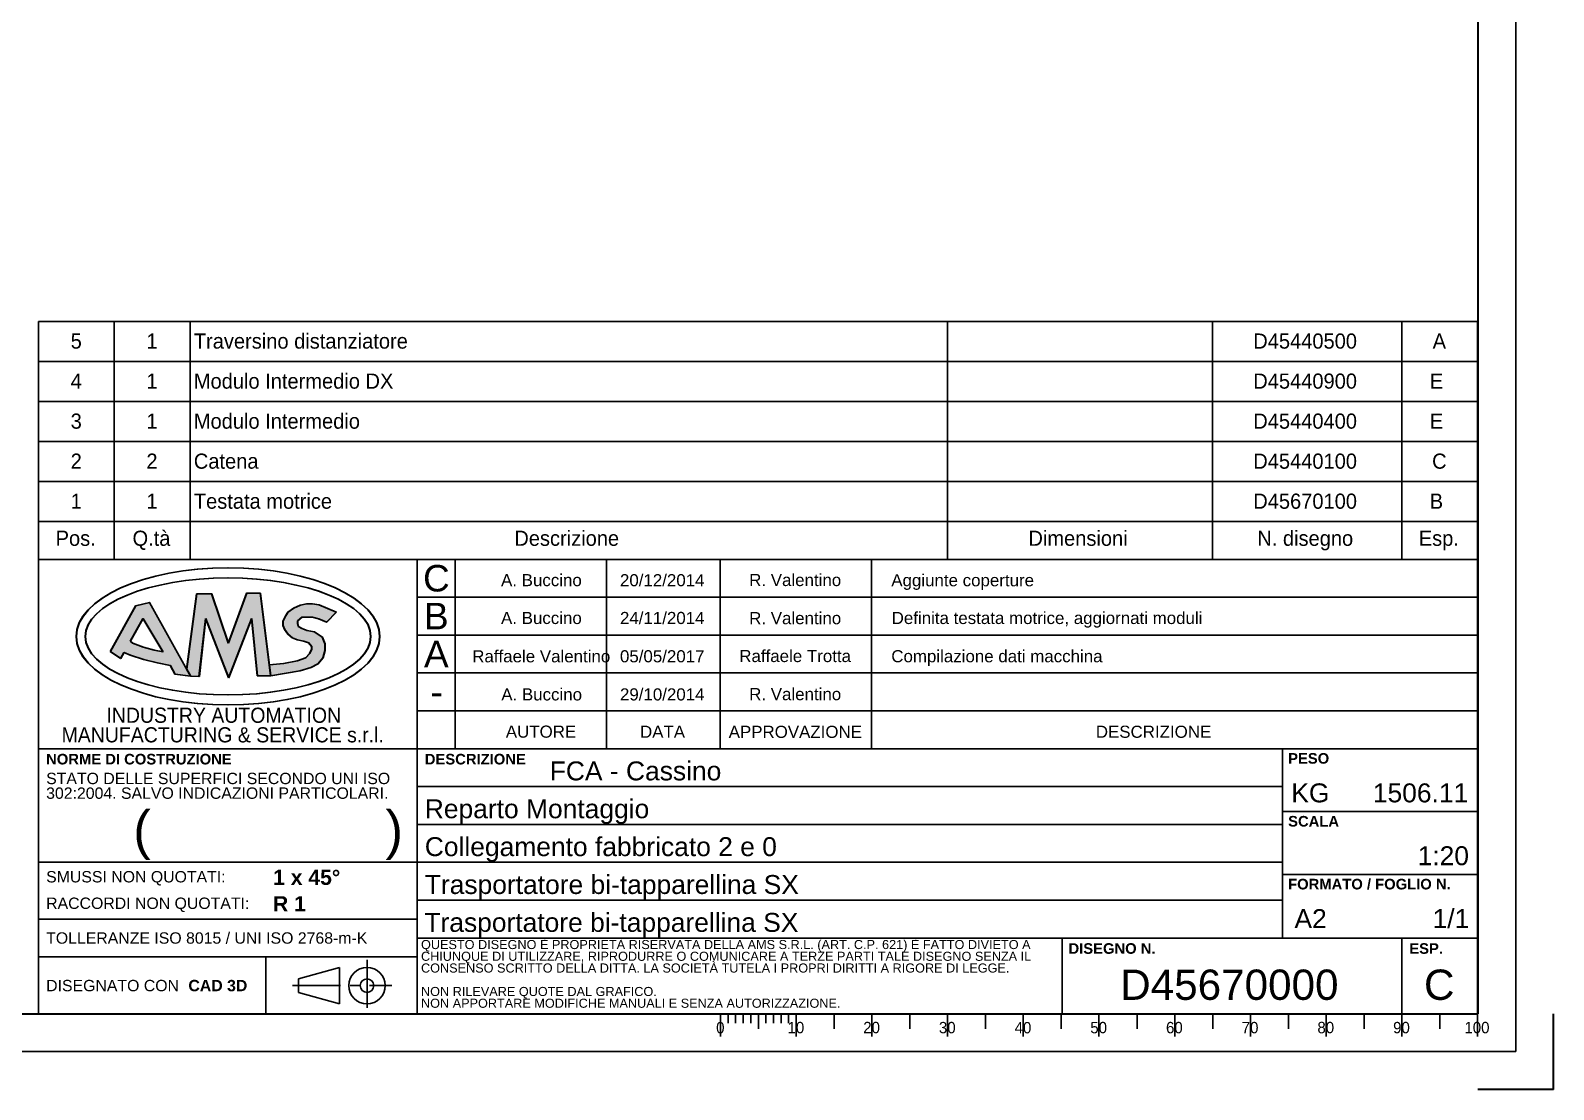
# Model space of a CAD drawing. Header units: millimetres. Extents: x 0 to 11880, y 0 to 8400.
# Drawn here: x 7858 to 11880, y 0 to 2797 of the extents above; entities that cross this region are included whole.
import ezdxf

# ---------------------------------------------------------------- set-up
doc = ezdxf.new("R2010")
doc.units = ezdxf.units.MM
doc.header["$LTSCALE"] = 20
doc.linetypes.add('CENTER', pattern=[10.16, 6.35, -1.27, 1.27, -1.27])
for name, color, linetype in [('ANNOTAZIONI', 7, 'Continuous'), ('LOGO', 150, 'Continuous'), ('SQUADRATURA', 7, 'Continuous'), ('TESTI_CARTIGLIO', 7, 'Continuous')]:
    doc.layers.add(name, color=color, linetype=linetype)
doc.styles.add('SLDTEXTSTYLE0', font='arial.ttf', dxfattribs={"width": 0.948})
doc.styles.add('SLDTEXTSTYLE4', font='GOTHIC.TTF', dxfattribs={"width": 0.961053})
doc.styles.add('SLDTEXTSTYLE5', font='arial.ttf', dxfattribs={"width": 0.997895})
doc.styles.add('SLDTEXTSTYLE6', font='arialbd.ttf', dxfattribs={"width": 0.997895})

# ---------------------------------------------------------------- blocks, each defined once
blk = doc.blocks.new('SW_NOTE_1')
at = {"layer": 'TESTI_CARTIGLIO', "color": 0, "char_height": 40, "attachment_point": 2, "style": 'SLDTEXTSTYLE4'}
for s, insert in [('INDUSTRY AUTOMATION', (313.8, 51.1)), ('MANUFACTURING & SERVICE s.r.l.', (311, -0.6))]:
    blk.add_mtext(s, dxfattribs=dict(at, insert=insert))
blk = doc.blocks.new('SW_NOTE_2')
at = {"layer": 'TESTI_CARTIGLIO', "color": 0, "char_height": 24, "attachment_point": 1, "style": 'SLDTEXTSTYLE5'}
for s, insert in [('QUESTO DISEGNO È PROPRIETÀ RISERVATA DELLA AMS S.R.L. (ART. C.P. 621) È FATTO DIVIETO A ', (0, 30.9)), ('CHIUNQUE DI UTILIZZARE, RIPRODURRE O COMUNICARE A TERZE PARTI TALE DISEGNO SENZA IL ', (0, -0.1)), ('CONSENSO SCRITTO DELLA DITTA. LA SOCIETÀ TUTELA I PROPRI DIRITTI A RIGORE DI LEGGE.', (0, -31.1)), ('NON RILEVARE QUOTE DAL GRAFICO.', (0, -93.1)), ('NON APPORTARE MODIFICHE MANUALI E SENZA AUTORIZZAZIONE.', (0, -124.1))]:
    blk.add_mtext(s, dxfattribs=dict(at, insert=insert))
blk = doc.blocks.new('SW_NOTE_3')
at = {"layer": 'TESTI_CARTIGLIO', "color": 0, "char_height": 30, "attachment_point": 1, "style": 'SLDTEXTSTYLE5'}
for s, insert in [('302:2004. SALVO INDICAZIONI PARTICOLARI.', (0, -0.1)), ('STATO DELLE SUPERFICI SECONDO UNI ISO ', (0, 38.7))]:
    blk.add_mtext(s, dxfattribs=dict(at, insert=insert))
blk = doc.blocks.new('SW_NOTE_4')
at = {"layer": 'TESTI_CARTIGLIO', "color": 0, "char_height": 30, "attachment_point": 1}
for s, insert, style in [('DISEGNATO CON ', (0, 38.7), 'SLDTEXTSTYLE5'), ('CAD 3D', (375.6, 38.7), 'SLDTEXTSTYLE6')]:
    blk.add_mtext(s, dxfattribs=dict(at, insert=insert, style=style))
blk = doc.blocks.new('SW_TABLEANNOTATION_0')
at = {"layer": 'ANNOTAZIONI', "color": 0}
for p, q in [((0, 0), (0, -628.5)), ((3800, 0), (0, 0)), ((3800, -628.5), (3800, 0)), ((200, 0), (200, -528.5)), ((400, 0), (400, -528.5)), ((2400, 0), (2400, -528.5)), ((3100, 0), (3100, -528.5)), ((3600, 0), (3600, -528.5)), ((0, -105.7), (3800, -105.7)), ((0, -211.4), (3800, -211.4)), ((0, -317.1), (3800, -317.1)), ((0, -422.8), (3800, -422.8)), ((0, -528.5), (3800, -528.5)), ((200, -528.5), (200, -628.5)), ((400, -528.5), (400, -628.5)), ((2400, -528.5), (2400, -628.5)), ((3100, -528.5), (3100, -628.5)), ((3600, -528.5), (3600, -628.5)), ((0, -628.5), (3800, -628.5))]:
    blk.add_line(p, q, dxfattribs=at)
at = {"layer": 'ANNOTAZIONI', "color": 0, "char_height": 40, "attachment_point": 1, "style": 'SLDTEXTSTYLE0'}
for s, insert in [('5', (84.7, -32.1)), ('1', (284.7, -32.1)), ('Traversino distanziatore', (410, -32.1)), ('D45440500', (3207.9, -32.1)), ('A', (3681.7, -32.1)), ('4', (84.7, -137.8)), ('1', (284.7, -137.8)), ('Modulo Intermedio DX', (410, -137.8)), ('D45440900', (3207.9, -137.8)), ('E ', (3674, -137.8)), ('3', (84.7, -243.5)), ('1', (284.7, -243.5)), ('Modulo Intermedio', (410, -243.5)), ('D45440400', (3207.9, -243.5)), ('E ', (3674, -243.5)), ('2', (84.7, -349.2)), ('2', (284.7, -349.2)), ('Catena', (410, -349.2)), ('D45440100', (3207.9, -349.2)), ('C', (3680.2, -349.2)), ('1', (84.7, -454.9)), ('1', (284.7, -454.9)), ('Testata motrice', (410, -454.9)), ('D45670100', (3207.9, -454.9)), ('B ', (3674, -454.9)), ('Pos.', (45, -552.8)), ('Q.tà', (248.1, -552.8)), ('Descrizione', (1256.4, -552.8)), ('Dimensioni', (2614.1, -552.8)), ('N. disegno', (3218.6, -552.8)), ('Esp.', (3645, -552.8))]:
    blk.add_mtext(s, dxfattribs=dict(at, insert=insert))

msp = doc.modelspace()

# ---------------------------------------------------------------- hatches: boundary and pattern name
at = {"layer": 'LOGO', "true_color": 0x0093ff}
for points in [[(8302.7, 1090.63), (8279.87, 1091.93), (8269.71, 1110.26), (8296.17, 1308.98), (8335.96, 1308.98), (8379.65, 1178.62), (8428.56, 1310.29), (8464.43, 1310.29), (8491.82, 1092.58), (8455.95, 1092.58), (8441.61, 1243.8), (8380.3, 1086.71), (8319.65, 1243.8)], [(8568.78, 1105.62), (8491.82, 1092.58), (8488.14, 1121.86), (8525.74, 1125.17), (8561.61, 1131.69), (8583.78, 1139.51), (8594.87, 1151.24), (8599.43, 1162.98), (8599.43, 1170.15), (8591.61, 1179.92), (8578.56, 1183.84), (8562.26, 1187.75), (8548.56, 1192.96), (8537.48, 1202.09), (8528.35, 1214.47), (8524.43, 1225.55), (8524.43, 1236.63), (8530.95, 1250.97), (8537.48, 1260.75), (8552.48, 1271.18), (8570.08, 1279), (8586.39, 1282.26), (8601.39, 1282.26), (8619, 1279.65), (8665.3, 1260.1), (8639.21, 1234.02), (8618.34, 1243.15), (8601.39, 1247.71), (8583.78, 1247.71), (8574, 1247.71), (8562.91, 1237.28), (8562.91, 1230.77), (8564.87, 1222.94), (8574.65, 1217.08), (8587.69, 1212.51), (8607.26, 1208.6), (8628.13, 1194.92), (8634.65, 1177.32), (8634.65, 1159.07), (8629.43, 1139.51), (8616.39, 1123.87), (8598.13, 1114.09)]]:
    msp.add_hatch(color=150, dxfattribs=at).paths.add_polyline_path(points, flags=0)
h = msp.add_hatch(color=150, dxfattribs=at)
h.paths.add_polyline_path([(8136.02, 1277.04), (8068.84, 1156.46), (8095.57, 1138.65), (8104.44, 1153.85), (8105.19, 1153.55), (8105.36, 1153.85), (8121.67, 1147.33), (8156.89, 1135.6), (8193.41, 1126.48), (8227.32, 1119.96), (8239.71, 1097.14), (8279.8, 1092.06), (8172.37, 1285.97)], flags=0)
h.paths.add_polyline_path([(8154, 1243.8), (8154.48, 1243), (8154.93, 1243.8), (8207.75, 1155.81), (8206.7, 1156.02), (8206.83, 1155.81), (8184, 1160.37), (8155.31, 1168.19), (8127.26, 1178.62), (8120.74, 1183.84)], flags=0)

# ---------------------------------------------------------------- linework, layer by layer
at = {"layer": 'LOGO'}
for p, q in [((8269.71, 1110.26), (8296.17, 1308.98)), ((8296.17, 1308.98), (8335.96, 1308.98)), ((8335.96, 1308.98), (8379.65, 1178.62)), ((8379.65, 1178.62), (8428.56, 1310.29)), ((8428.56, 1310.29), (8464.43, 1310.29)), ((8464.43, 1310.29), (8491.82, 1092.58)), ((8067.92, 1156.46), (8135.09, 1277.04)), ((8135.09, 1277.04), (8172.26, 1286.17)), ((8172.26, 1286.17), (8279.87, 1091.93)), ((8524.43, 1236.63), (8530.95, 1250.97)), ((8530.95, 1250.97), (8537.48, 1260.75)), ((8537.48, 1260.75), (8552.48, 1271.18)), ((8552.48, 1271.18), (8570.08, 1279)), ((8574, 1247.71), (8562.91, 1237.28)), ((8570.08, 1279), (8586.39, 1282.26)), ((8583.78, 1247.71), (8574, 1247.71)), ((8601.39, 1247.71), (8583.78, 1247.71)), ((8586.39, 1282.26), (8601.39, 1282.26)), ((8601.39, 1282.26), (8619, 1279.65)), ((8618.34, 1243.15), (8601.39, 1247.71)), ((8619, 1279.65), (8665.3, 1260.1)), ((8665.3, 1260.1), (8639.21, 1234.02)), ((8120.74, 1183.84), (8154, 1243.8)), ((8154, 1243.8), (8206.83, 1155.81)), ((8319.65, 1243.8), (8302.7, 1090.63)), ((8380.3, 1086.71), (8319.65, 1243.8)), ((8441.61, 1243.8), (8380.3, 1086.71)), ((8455.95, 1092.58), (8441.61, 1243.8)), ((8524.43, 1225.55), (8524.43, 1236.63)), ((8528.35, 1214.47), (8524.43, 1225.55)), ((8537.48, 1202.09), (8528.35, 1214.47)), ((8562.91, 1237.28), (8562.91, 1230.77)), ((8562.91, 1230.77), (8564.87, 1222.94)), ((8564.87, 1222.94), (8574.65, 1217.08)), ((8574.65, 1217.08), (8587.69, 1212.51)), ((8587.69, 1212.51), (8607.26, 1208.6)), ((8607.26, 1208.6), (8628.13, 1194.92)), ((8639.21, 1234.02), (8618.34, 1243.15)), ((8127.26, 1178.62), (8120.74, 1183.84)), ((8155.31, 1168.19), (8127.26, 1178.62)), ((8184, 1160.37), (8155.31, 1168.19)), ((8548.56, 1192.96), (8537.48, 1202.09)), ((8562.26, 1187.75), (8548.56, 1192.96)), ((8578.56, 1183.84), (8562.26, 1187.75)), ((8591.61, 1179.92), (8578.56, 1183.84)), ((8599.43, 1170.15), (8591.61, 1179.92)), ((8599.43, 1162.98), (8599.43, 1170.15)), ((8628.13, 1194.92), (8634.65, 1177.32)), ((8634.65, 1177.32), (8634.65, 1159.07)), ((8095.31, 1138.21), (8067.92, 1156.46)), ((8104.44, 1153.85), (8095.31, 1138.21)), ((8120.74, 1147.33), (8104.44, 1153.85)), ((8155.96, 1135.6), (8120.74, 1147.33)), ((8192.48, 1126.48), (8155.96, 1135.6)), ((8206.83, 1155.81), (8184, 1160.37)), ((8226.39, 1119.96), (8192.48, 1126.48)), ((8525.74, 1125.17), (8561.61, 1131.69)), ((8561.61, 1131.69), (8583.78, 1139.51)), ((8583.78, 1139.51), (8594.87, 1151.24)), ((8594.87, 1151.24), (8599.43, 1162.98)), ((8629.43, 1139.51), (8616.39, 1123.87)), ((8634.65, 1159.07), (8629.43, 1139.51)), ((8238.78, 1097.14), (8226.39, 1119.96)), ((8279.87, 1091.93), (8238.78, 1097.14)), ((8279.87, 1091.93), (8269.71, 1110.26)), ((8302.7, 1090.63), (8279.87, 1091.93)), ((8491.82, 1092.58), (8455.95, 1092.58)), ((8488.14, 1121.86), (8525.74, 1125.17)), ((8491.82, 1092.58), (8488.14, 1121.86)), ((8568.78, 1105.62), (8491.82, 1092.58)), ((8598.13, 1114.09), (8568.78, 1105.62)), ((8616.39, 1123.87), (8598.13, 1114.09))]:
    msp.add_line(p, q, dxfattribs=at)
at = {"layer": 'LOGO', "color": 142, "true_color": 0x00a9e1}
for p, q in [((8270.64, 1110.26), (8297.1, 1308.98)), ((8297.1, 1308.98), (8336.88, 1308.98)), ((8336.88, 1308.98), (8380.58, 1178.62)), ((8380.58, 1178.62), (8429.49, 1310.29)), ((8429.49, 1310.29), (8465.36, 1310.29)), ((8465.36, 1310.29), (8492.75, 1092.58)), ((8068.84, 1156.46), (8136.02, 1277.04)), ((8136.02, 1277.04), (8173.19, 1286.17)), ((8172.26, 1286.17), (8279.87, 1091.93)), ((8525.36, 1236.63), (8531.88, 1250.97)), ((8531.88, 1250.97), (8538.4, 1260.75)), ((8538.4, 1260.75), (8553.4, 1271.18)), ((8553.4, 1271.18), (8571.01, 1279)), ((8574.92, 1247.71), (8563.84, 1237.28)), ((8571.01, 1279), (8587.32, 1282.26)), ((8584.71, 1247.71), (8574.92, 1247.71)), ((8602.32, 1247.71), (8584.71, 1247.71)), ((8587.32, 1282.26), (8602.32, 1282.26)), ((8602.32, 1282.26), (8619.92, 1279.65)), ((8619.27, 1243.15), (8602.32, 1247.71)), ((8619.92, 1279.65), (8666.23, 1260.1)), ((8666.23, 1260.1), (8640.14, 1234.02)), ((8121.67, 1183.84), (8154.93, 1243.8)), ((8154.93, 1243.8), (8207.75, 1155.81)), ((8320.58, 1243.8), (8303.62, 1090.63)), ((8381.23, 1086.71), (8320.58, 1243.8)), ((8442.53, 1243.8), (8381.23, 1086.71)), ((8456.88, 1092.58), (8442.53, 1243.8)), ((8525.36, 1225.55), (8525.36, 1236.63)), ((8529.27, 1214.47), (8525.36, 1225.55)), ((8538.4, 1202.09), (8529.27, 1214.47)), ((8563.84, 1237.28), (8563.84, 1230.77)), ((8563.84, 1230.77), (8565.79, 1222.94)), ((8565.79, 1222.94), (8575.58, 1217.08)), ((8575.58, 1217.08), (8588.62, 1212.51)), ((8588.62, 1212.51), (8608.19, 1208.6)), ((8608.19, 1208.6), (8629.05, 1194.92)), ((8640.14, 1234.02), (8619.27, 1243.15)), ((8128.19, 1178.62), (8121.67, 1183.84)), ((8156.23, 1168.19), (8128.19, 1178.62)), ((8184.93, 1160.37), (8156.23, 1168.19)), ((8549.49, 1192.96), (8538.4, 1202.09)), ((8563.19, 1187.75), (8549.49, 1192.96)), ((8579.49, 1183.84), (8563.19, 1187.75)), ((8592.53, 1179.92), (8579.49, 1183.84)), ((8600.36, 1170.15), (8592.53, 1179.92)), ((8600.36, 1162.98), (8600.36, 1170.15)), ((8629.05, 1194.92), (8635.58, 1177.32)), ((8635.58, 1177.32), (8635.58, 1159.07)), ((8096.23, 1138.21), (8068.84, 1156.46)), ((8105.36, 1153.85), (8096.23, 1138.21)), ((8121.67, 1147.33), (8105.36, 1153.85)), ((8156.89, 1135.6), (8121.67, 1147.33)), ((8193.41, 1126.48), (8156.89, 1135.6)), ((8207.75, 1155.81), (8184.93, 1160.37)), ((8227.32, 1119.96), (8193.41, 1126.48)), ((8526.66, 1125.17), (8562.53, 1131.69)), ((8562.53, 1131.69), (8584.71, 1139.51)), ((8584.71, 1139.51), (8595.79, 1151.24)), ((8595.79, 1151.24), (8600.36, 1162.98)), ((8630.36, 1139.51), (8617.32, 1123.87)), ((8635.58, 1159.07), (8630.36, 1139.51)), ((8239.71, 1097.14), (8227.32, 1119.96)), ((8280.8, 1091.93), (8239.71, 1097.14)), ((8270.64, 1110.26), (8280.8, 1091.93)), ((8303.62, 1090.63), (8280.8, 1091.93)), ((8492.75, 1092.58), (8456.88, 1092.58)), ((8489.07, 1121.86), (8526.66, 1125.17)), ((8489.07, 1121.86), (8492.75, 1092.58)), ((8569.71, 1105.62), (8492.75, 1092.58)), ((8599.05, 1114.09), (8569.71, 1105.62)), ((8617.32, 1123.87), (8599.05, 1114.09))]:
    msp.add_line(p, q, dxfattribs=at)
at = {"layer": 'LOGO'}
for major_axis, ratio in [((-400.7, 0), 0.4515948), ((-376.84, 0), 0.4094621)]:
    msp.add_ellipse((8379.05, 1196.48), major_axis=major_axis, ratio=ratio, dxfattribs=at)
at = {"layer": 'LOGO', "color": 142, "true_color": 0x00a9e1}
for major_axis, ratio in [((-400.7, 0), 0.4515948), ((-376.84, 0), 0.4094621)]:
    msp.add_ellipse((8379.97, 1196.48), major_axis=major_axis, ratio=ratio, dxfattribs=at)
at = {"layer": 'SQUADRATURA', "linetype": 'Continuous', "lineweight": 25}
for p in [(11780, 8300), (100, 100)]:
    msp.add_line(p, (11780, 100), dxfattribs=at)
at = {"layer": 'SQUADRATURA', "lineweight": 35}
for p in [(11680, 8200), (200, 200)]:
    msp.add_line(p, (11680, 200), dxfattribs=at)
at = {"layer": 'SQUADRATURA', "linetype": 'Continuous'}
for p, q in [((7879.08, 1400), (7879.08, 200)), ((7879.08, 1400), (11679.08, 1400)), ((8879.08, 1400), (8879.08, 200)), ((8979.08, 1400), (8979.08, 900)), ((9379.08, 1400), (9379.08, 900)), ((9679.08, 1400), (9679.08, 900)), ((10079.08, 1400), (10079.08, 900)), ((11679.08, 1400), (11679.08, 200)), ((8879.08, 1300), (11679.08, 1300)), ((8879.08, 1200), (11679.08, 1200)), ((8879.08, 1100), (11679.08, 1100)), ((8879.08, 1000), (11679.08, 1000)), ((7879.08, 900), (11679.08, 900)), ((11163.87, 900), (11163.87, 400)), ((8879.08, 800), (11163.87, 800)), ((11163.87, 734), (11679.08, 734)), ((8879.08, 700), (11163.87, 700)), ((7879.08, 600), (8879.08, 600)), ((8879.08, 600), (11163.87, 600)), ((11163.87, 568), (11679.08, 568)), ((8879.08, 500), (11163.87, 500)), ((7879.08, 450), (8879.08, 450)), ((8879.08, 400), (11679.08, 400)), ((10582.68, 400), (10582.68, 200)), ((11479.71, 400), (11479.71, 200)), ((7879.08, 350), (8879.08, 350)), ((8479.05, 350), (8479.05, 200)), ((7879.08, 200), (11679.08, 200))]:
    msp.add_line(p, q, dxfattribs=at)
at = {"layer": 'SQUADRATURA'}
for p, q in [((8565.39, 292.34), (8673.39, 322.34)), ((8673.39, 226.34), (8673.39, 322.34)), ((8565.39, 256.34), (8565.39, 292.34)), ((8565.39, 256.34), (8673.39, 226.34)), ((9680, 200), (9680, 140)), ((9700, 175), (9700, 200)), ((9720, 175), (9720, 200)), ((9740, 175), (9740, 200)), ((9760, 175), (9760, 200)), ((9779.95, 160), (9779.95, 200)), ((9800, 175), (9800, 200)), ((9820, 175), (9820, 200)), ((9840, 175), (9840, 200)), ((9860, 175), (9860, 200)), ((9879.91, 200), (9879.91, 140)), ((9979.95, 160), (9979.95, 200)), ((10079.82, 200), (10079.82, 140)), ((10179.95, 160), (10179.95, 200)), ((10279.73, 200), (10279.73, 140)), ((10379.95, 160), (10379.95, 200)), ((10479.63, 200), (10479.63, 140)), ((10579.95, 160), (10579.95, 200)), ((10679.54, 200), (10679.54, 140)), ((10779.95, 160), (10779.95, 200)), ((10879.45, 200), (10879.45, 140)), ((10979.95, 160), (10979.95, 200)), ((11079.36, 200), (11079.36, 140)), ((11179.95, 160), (11179.95, 200)), ((11279.27, 200), (11279.27, 140)), ((11379.95, 160), (11379.95, 200)), ((11479.18, 200), (11479.18, 140)), ((11579.95, 160), (11579.95, 200)), ((11679.08, 200), (11679.08, 140))]:
    msp.add_line(p, q, dxfattribs=at)
at = {"layer": 'SQUADRATURA', "linetype": 'CENTER'}
for p, q in [((8746.41, 342.7), (8746.41, 204.05)), ((8549.62, 274.34), (8812.37, 274.34))]:
    msp.add_line(p, q, dxfattribs=at)
at = {"layer": 'SQUADRATURA', "color": 7, "linetype": 'Continuous', "lineweight": 35}
for q in [(11880, 200), (11680, 0)]:
    msp.add_line((11880, 0), q, dxfattribs=at)
at = {"layer": 'SQUADRATURA'}
for radius in [48, 18]:
    msp.add_circle((8746.41, 274.34), radius, dxfattribs=at)

# ---------------------------------------------------------------- block references
at = {"layer": 'ANNOTAZIONI'}
msp.add_blockref('SW_TABLEANNOTATION_0', (7879.08, 2028.5), dxfattribs=at)
at = {"layer": 'TESTI_CARTIGLIO'}
for name, p in [('SW_NOTE_1', (8054.37, 957.24)), ('SW_NOTE_3', (7899.05, 797.73)), ('SW_NOTE_2', (8889.05, 364)), ('SW_NOTE_4', (7899.05, 250.81))]:
    msp.add_blockref(name, p, dxfattribs=at)

# ---------------------------------------------------------------- texts
at = {"layer": 'SQUADRATURA', "char_height": 30, "attachment_point": 1, "style": 'SLDTEXTSTYLE0'}
for s, insert in [('0', (9668.45, 178.3)), ('10', (9856.95, 178.55)), ('20', (10056.93, 178.71)), ('30', (10256.84, 178.54)), ('40', (10456.78, 178.31)), ('50', (10656.57, 178.55)), ('60', (10856.53, 178.54)), ('70', (11056.49, 178.51)), ('80', (11256.4, 178.69)), ('90', (11456.3, 178.58)), ('100', (11644.61, 178.61))]:
    msp.add_mtext(s, dxfattribs=dict(at, insert=insert))
at = {"layer": 'TESTI_CARTIGLIO'}
for s, insert, char_height, attachment_point, style in [('C', (8894.45, 1385.16), 70, 1, 'SLDTEXTSTYLE5'), ('A. Buccino', (9207.04, 1361.17), 32, 2, 'SLDTEXTSTYLE5'), ('20/12/2014', (9526.11, 1360.87), 32, 2, 'SLDTEXTSTYLE5'), ('R. Valentino', (9877.24, 1361.44), 32, 2, 'SLDTEXTSTYLE5'), ('Aggiunte coperture', (10131.08, 1360.87), 32, 1, 'SLDTEXTSTYLE5'), ('B', (8896.91, 1285.16), 70, 1, 'SLDTEXTSTYLE5'), ('A. Buccino', (9207.04, 1261.22), 32, 2, 'SLDTEXTSTYLE5'), ('24/11/2014', (9526.11, 1261.22), 32, 2, 'SLDTEXTSTYLE5'), ('R. Valentino', (9877.24, 1260.71), 32, 2, 'SLDTEXTSTYLE5'), ('Definita testata motrice, aggiornati moduli', (10132.08, 1261.22), 32, 1, 'SLDTEXTSTYLE5'), ('A', (8896.91, 1185.16), 70, 1, 'SLDTEXTSTYLE5'), ('Raffaele Valentino', (9206.6, 1160.05), 32, 2, 'SLDTEXTSTYLE5'), ('05/05/2017', (9526.11, 1160.05), 32, 2, 'SLDTEXTSTYLE5'), ('Raffaele Trotta', (9877.15, 1160.75), 32, 2, 'SLDTEXTSTYLE5'), ('Compilazione dati macchina', (10131.08, 1160.25), 32, 1, 'SLDTEXTSTYLE5'), ('-', (8914.15, 1085.16), 70, 1, 'SLDTEXTSTYLE5'), ('A. Buccino', (9207.74, 1059.41), 32, 2, 'SLDTEXTSTYLE5'), ('29/10/2014', (9526.11, 1059.41), 32, 2, 'SLDTEXTSTYLE5'), ('R. Valentino', (9877.24, 1060.11), 32, 2, 'SLDTEXTSTYLE5'), ('AUTORE', (9205.93, 961.07), 32, 2, 'SLDTEXTSTYLE5'), ('DATA', (9526.91, 960.77), 32, 2, 'SLDTEXTSTYLE5'), ('APPROVAZIONE', (9877.62, 960.56), 32, 2, 'SLDTEXTSTYLE5'), ('DESCRIZIONE', (10671.19, 960.77), 32, 1, 'SLDTEXTSTYLE5'), ('NORME DI COSTRUZIONE', (7899.05, 886.41), 28, 1, 'SLDTEXTSTYLE6'), ('DESCRIZIONE', (8899.05, 886.41), 28, 1, 'SLDTEXTSTYLE6'), ('PESO', (11179.05, 888.41), 28, 1, 'SLDTEXTSTYLE6'), ('FCA - Cassino', (9229.05, 866.35), 50, 1, 'SLDTEXTSTYLE5'), ('KG', (11237.84, 808.35), 50, 2, 'SLDTEXTSTYLE5'), ('1506.11', (11654.72, 808.35), 50, 3, 'SLDTEXTSTYLE5'), ('Reparto Montaggio', (8899.05, 766.35), 50, 1, 'SLDTEXTSTYLE5'), ('(                )', (8129.05, 736.22), 100, 1, 'SLDTEXTSTYLE5'), ('SCALA', (11179.05, 722.41), 28, 1, 'SLDTEXTSTYLE6'), ('Collegamento fabbricato 2 e 0', (8899.05, 666.35), 50, 1, 'SLDTEXTSTYLE5'), ('1:20', (11656.72, 642.35), 50, 3, 'SLDTEXTSTYLE5'), ('SMUSSI NON QUOTATI:', (7899.05, 576.9), 30, 1, 'SLDTEXTSTYLE5'), ('1 x 45°', (8498.56, 580.34), 40, 1, 'SLDTEXTSTYLE6'), ('Trasportatore bi-tapparellina SX', (8899.05, 566.35), 50, 1, 'SLDTEXTSTYLE5'), ('FORMATO / FOGLIO N.', (11179.05, 556.41), 28, 1, 'SLDTEXTSTYLE6'), ('RACCORDI NON QUOTATI:', (7899.05, 506.9), 30, 1, 'SLDTEXTSTYLE5'), ('R 1', (8498.1, 510.59), 40, 1, 'SLDTEXTSTYLE6'), ('Trasportatore bi-tapparellina SX', (8897.92, 466.35), 50, 1, 'SLDTEXTSTYLE5'), ('A2', (11238.46, 476.35), 50, 2, 'SLDTEXTSTYLE5'), ('1/1', (11657.38, 476.35), 50, 3, 'SLDTEXTSTYLE5'), ('TOLLERANZE ISO 8015 / UNI ISO 2768-m-K', (7899.05, 415.12), 30, 1, 'SLDTEXTSTYLE5'), ('DISEGNO N.', (10599.05, 386.41), 28, 1, 'SLDTEXTSTYLE6'), ('ESP.', (11499.05, 386.41), 28, 1, 'SLDTEXTSTYLE6'), ('D45670000', (11023.85, 316.77), 80, 2, 'SLDTEXTSTYLE5'), ('C', (11578.11, 316.81), 80, 2, 'SLDTEXTSTYLE5')]:
    msp.add_mtext(s, dxfattribs=dict(at, insert=insert, char_height=char_height, attachment_point=attachment_point, style=style))

doc.saveas('drawing.dxf')
